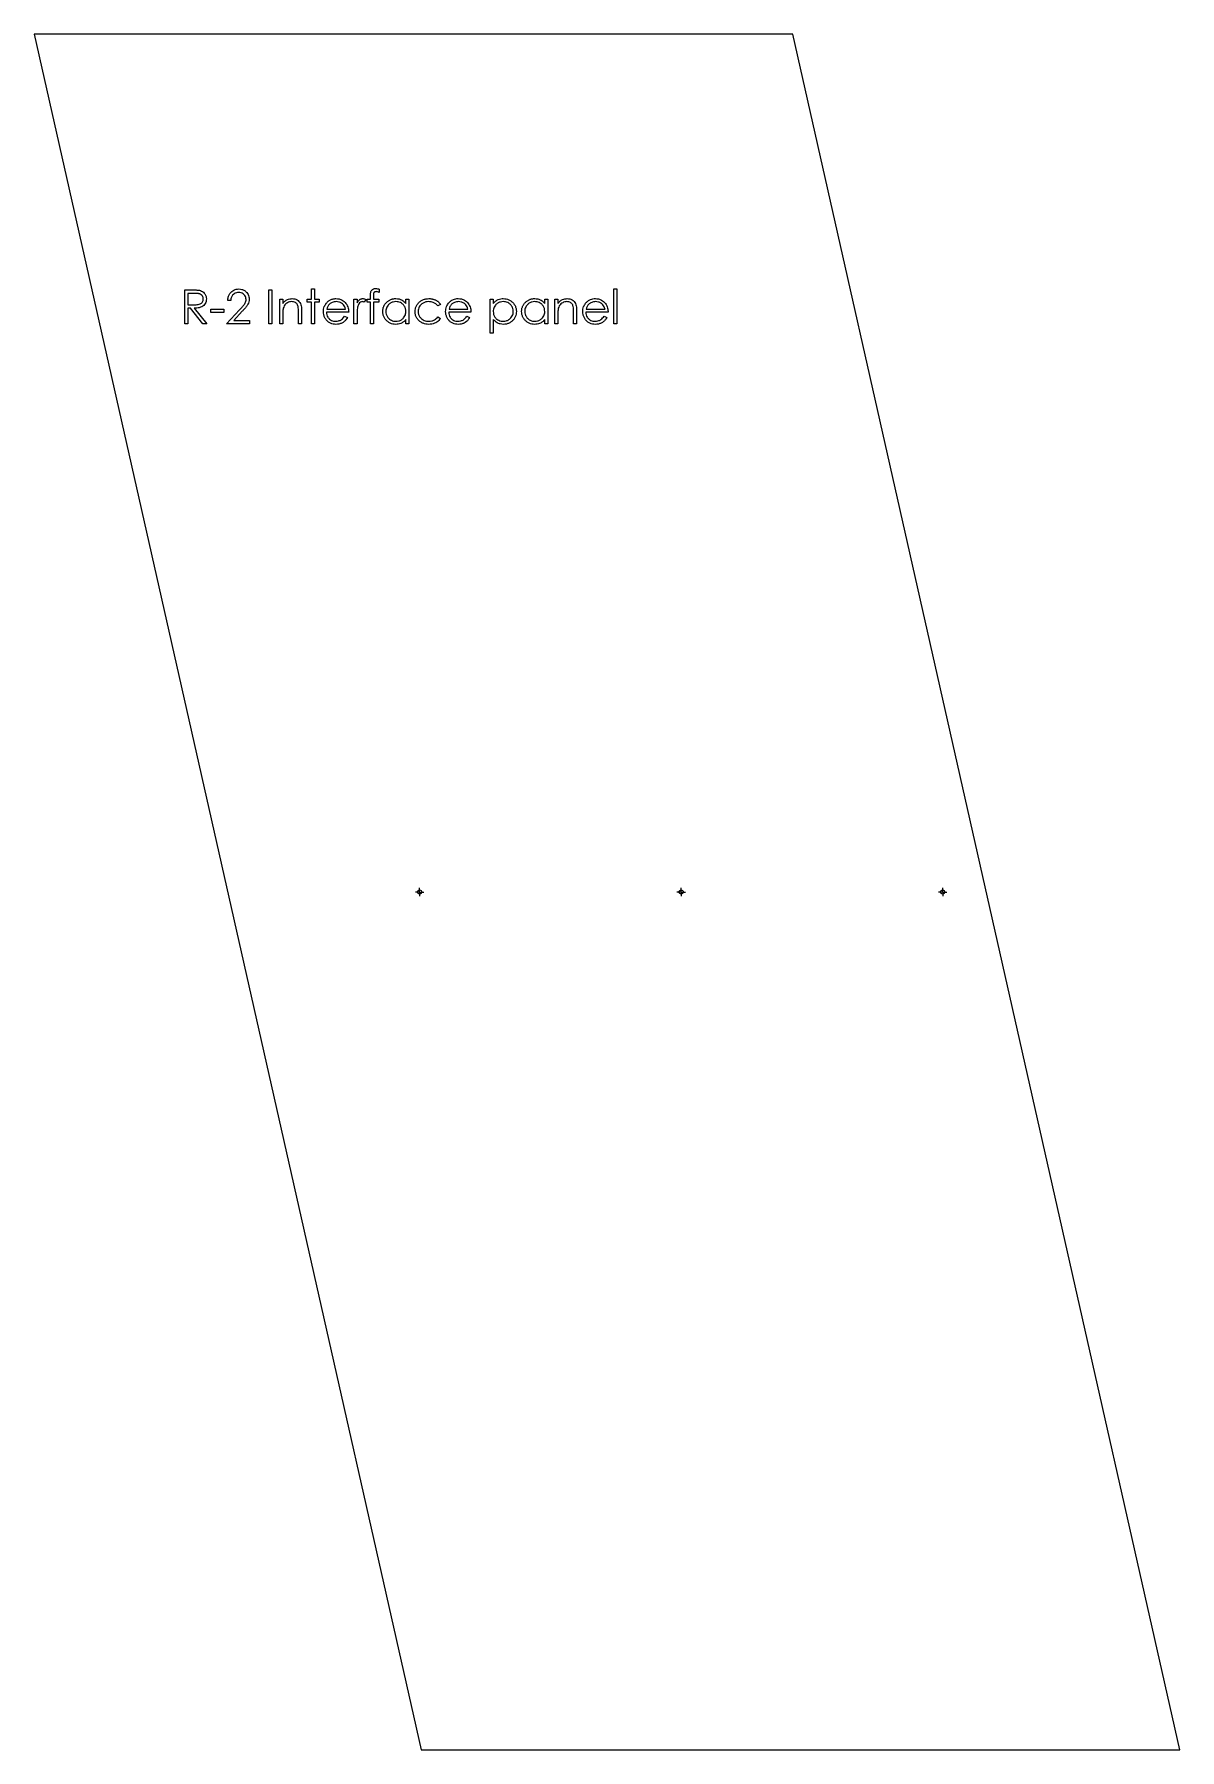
# Model space of a CAD drawing. Header units: inches. Extents: x -21 to 31.6, y -34.9 to 43.8.
import ezdxf

# ---------------------------------------------------------------- set-up
doc = ezdxf.new("R2010")
doc.units = ezdxf.units.IN
doc.header["$MEASUREMENT"] = 0

# ---------------------------------------------------------------- blocks, each defined once
blk = doc.blocks.new('SW_CENTERMARKSYMBOL_0')
at = {"color": 0, "linetype": 'Continuous', "lineweight": 0}
for p, q in [((-0.098, 0), (-0.192, 0)), ((0, 0), (-0.098, 0)), ((0, 0.098), (0, 0.192)), ((0, 0), (0, 0.098)), ((0, 0), (0, -0.098)), ((0, 0), (0.098, 0)), ((0.098, 0), (0.192, 0)), ((0, -0.098), (0, -0.192))]:
    blk.add_line(p, q, dxfattribs=at)
blk = doc.blocks.new('SW_CENTERMARKSYMBOL_1')
at = {"color": 0, "linetype": 'Continuous', "lineweight": 0}
for p, q in [((-0.098, 0), (-0.192, 0)), ((0, 0), (-0.098, 0)), ((0, 0.098), (0, 0.192)), ((0, 0), (0, 0.098)), ((0, 0), (0, -0.098)), ((0, 0), (0.098, 0)), ((0.098, 0), (0.192, 0)), ((0, -0.098), (0, -0.192))]:
    blk.add_line(p, q, dxfattribs=at)
blk = doc.blocks.new('SW_CENTERMARKSYMBOL_2')
at = {"color": 0, "linetype": 'Continuous', "lineweight": 0}
for p, q in [((-0.098, 0), (-0.192, 0)), ((0, 0), (-0.098, 0)), ((0, 0.098), (0, 0.192)), ((0, 0), (0, 0.098)), ((0, 0), (0, -0.098)), ((0, 0), (0.098, 0)), ((0.098, 0), (0.192, 0)), ((0, -0.098), (0, -0.192))]:
    blk.add_line(p, q, dxfattribs=at)

msp = doc.modelspace()

# ---------------------------------------------------------------- linework, layer by layer
at = {"color": 7, "linetype": 'Continuous', "lineweight": 15}
for p, q in [((-20.981, 43.781), (-3.241, -34.939)), ((13.823, 43.781), (-20.981, 43.781)), ((31.563, -34.939), (13.823, 43.781)), ((-14.071, 32.054), (-13.758, 32.054)), ((-14.071, 30.491), (-14.071, 32.054)), ((-13.931, 31.893), (-13.931, 31.373)), ((-13.638, 31.893), (-13.931, 31.893)), ((-11.968, 31.573), (-12.108, 31.573)), ((-10.225, 32.054), (-10.085, 32.054)), ((-10.225, 30.491), (-10.225, 32.054)), ((-10.085, 32.054), (-10.085, 30.491)), ((-9.724, 31.633), (-9.584, 31.633)), ((-9.724, 30.491), (-9.724, 31.633)), ((-9.584, 31.633), (-9.584, 31.427)), ((-8.462, 31.493), (-8.462, 31.633)), ((-8.462, 31.633), (-8.262, 31.633)), ((-8.262, 31.493), (-8.462, 31.493)), ((-8.262, 32.094), (-8.121, 32.094)), ((-8.262, 31.633), (-8.262, 32.094)), ((-8.262, 30.491), (-8.262, 31.493)), ((-8.121, 32.094), (-8.121, 31.633)), ((-8.121, 31.633), (-7.921, 31.633)), ((-8.121, 31.493), (-8.121, 30.491)), ((-7.921, 31.493), (-8.121, 31.493)), ((-7.921, 31.633), (-7.921, 31.493)), ((-6.318, 31.633), (-6.178, 31.633)), ((-6.318, 30.491), (-6.318, 31.633)), ((-6.178, 31.633), (-6.178, 31.465)), ((-5.778, 31.614), (-5.855, 31.492)), ((-5.718, 31.633), (-5.557, 31.633)), ((-5.718, 31.493), (-5.718, 31.633)), ((-5.557, 31.493), (-5.718, 31.493)), ((-5.557, 31.633), (-5.557, 31.815)), ((-5.557, 30.491), (-5.557, 31.493)), ((-5.416, 31.493), (-5.417, 30.491)), ((-5.416, 31.791), (-5.416, 31.633)), ((-5.416, 31.633), (-5.177, 31.633)), ((-5.177, 31.493), (-5.416, 31.493)), ((-5.177, 31.633), (-5.177, 31.493)), ((-5.157, 32.084), (-5.157, 31.939)), ((-3.935, 31.633), (-3.794, 31.633)), ((-3.935, 31.422), (-3.935, 31.633)), ((-3.794, 31.633), (-3.794, 30.491)), ((-0.068, 31.633), (0.072, 31.633)), ((-0.068, 30.071), (-0.068, 31.633)), ((0.072, 31.633), (0.072, 31.422)), ((2.436, 31.633), (2.576, 31.633)), ((2.436, 31.422), (2.436, 31.633)), ((2.576, 31.633), (2.576, 30.491)), ((2.896, 31.633), (3.036, 31.633)), ((2.896, 30.491), (2.896, 31.633)), ((3.036, 31.633), (3.036, 31.427)), ((5.601, 32.094), (5.741, 32.094)), ((5.601, 30.491), (5.601, 32.094)), ((5.741, 32.094), (5.741, 30.491)), ((-13.931, 31.373), (-13.645, 31.37)), ((-13.931, 31.212), (-13.931, 30.491)), ((-13.817, 31.212), (-13.931, 31.212)), ((-13.243, 30.491), (-13.817, 31.212)), ((-13.643, 31.212), (-13.069, 30.491)), ((-12.889, 31.172), (-12.288, 31.172)), ((-12.889, 31.012), (-12.889, 31.172)), ((-12.288, 31.012), (-12.889, 31.012)), ((-12.288, 31.172), (-12.288, 31.012)), ((-12.168, 30.491), (-11.562, 31.138)), ((-11.442, 31.069), (-11.833, 30.651)), ((-9.584, 30.904), (-9.584, 30.491)), ((-8.863, 30.491), (-8.863, 31.028)), ((-8.722, 31.074), (-8.722, 30.491)), ((-6.559, 31.032), (-7.581, 31.032)), ((-7.566, 31.172), (-6.699, 31.172)), ((-6.744, 30.852), (-6.619, 30.786)), ((-6.178, 30.875), (-6.178, 30.491)), ((-2.352, 31.385), (-2.47, 31.313)), ((-2.47, 30.812), (-2.352, 30.735)), ((-0.95, 31.032), (-1.972, 31.032)), ((-1.957, 31.172), (-1.09, 31.172)), ((-1.135, 30.852), (-1.01, 30.786)), ((3.036, 30.904), (3.036, 30.491)), ((3.758, 30.491), (3.758, 31.028)), ((3.898, 31.074), (3.898, 30.491)), ((5.34, 31.032), (4.319, 31.032)), ((4.333, 31.172), (5.2, 31.172)), ((5.155, 30.852), (5.28, 30.786)), ((-13.931, 30.491), (-14.071, 30.491)), ((-13.069, 30.491), (-13.243, 30.491)), ((-11.106, 30.491), (-12.168, 30.491)), ((-11.833, 30.651), (-11.106, 30.651)), ((-11.106, 30.651), (-11.106, 30.491)), ((-10.085, 30.491), (-10.225, 30.491)), ((-9.584, 30.491), (-9.724, 30.491)), ((-8.722, 30.491), (-8.863, 30.491)), ((-8.121, 30.491), (-8.262, 30.491)), ((-6.178, 30.491), (-6.318, 30.491)), ((-5.417, 30.491), (-5.557, 30.491)), ((-3.935, 30.491), (-3.935, 30.689)), ((-3.794, 30.491), (-3.935, 30.491)), ((0.072, 30.071), (-0.068, 30.071)), ((0.072, 30.698), (0.072, 30.071)), ((2.436, 30.491), (2.436, 30.689)), ((2.576, 30.491), (2.436, 30.491)), ((3.036, 30.491), (2.896, 30.491)), ((3.898, 30.491), (3.758, 30.491)), ((5.741, 30.491), (5.601, 30.491)), ((-3.241, -34.939), (31.563, -34.939))]:
    msp.add_line(p, q, dxfattribs=at)
for centre in [(-3.307, 4.421), (8.693, 4.421), (20.693, 4.421)]:
    msp.add_circle(centre, 0.094, dxfattribs=at)
for points, knots in [([(-13.758, 32.054), (-13.692, 32.054), (-13.573, 32.054), (-13.456, 32.039), (-13.404, 32.032)], [0, 0, 0, 0, 0.560242, 1, 1, 1, 1]), ([(-13.645, 31.37), (-13.614, 31.371), (-13.551, 31.372), (-13.459, 31.381), (-13.376, 31.405), (-13.31, 31.447), (-13.265, 31.502), (-13.235, 31.566), (-13.231, 31.613), (-13.23, 31.636)], [0, 0, 0, 0, 0.166936, 0.333801, 0.50024, 0.625178, 0.750151, 0.875063, 1, 1, 1, 1]), ([(-13.089, 31.636), (-13.091, 31.599), (-13.096, 31.525), (-13.139, 31.42), (-13.208, 31.333), (-13.303, 31.269), (-13.412, 31.232), (-13.527, 31.215), (-13.605, 31.213), (-13.643, 31.212)], [0, 0, 0, 0, 0.139993, 0.279916, 0.419769, 0.559704, 0.706303, 0.853122, 1, 1, 1, 1]), ([(-13.23, 31.636), (-13.23, 31.649), (-13.231, 31.674), (-13.24, 31.71), (-13.255, 31.744), (-13.274, 31.777), (-13.298, 31.806), (-13.327, 31.831), (-13.358, 31.852), (-13.388, 31.865), (-13.414, 31.873), (-13.437, 31.879), (-13.463, 31.883), (-13.492, 31.887), (-13.524, 31.89), (-13.56, 31.892), (-13.598, 31.893), (-13.624, 31.893), (-13.638, 31.893)], [0.0000026, 0.0000026, 0.0000026, 0.0000026, 0.0688143, 0.1363648, 0.2040194, 0.2730637, 0.3429133, 0.4109654, 0.4791688, 0.549308, 0.5876516, 0.6306467, 0.6788788, 0.7319343, 0.7911114, 0.8552832, 0.9250859, 0.9999969, 0.9999969, 0.9999969, 0.9999969]), ([(-13.404, 32.032), (-13.371, 32.023), (-13.305, 32.003), (-13.22, 31.945), (-13.147, 31.863), (-13.097, 31.757), (-13.092, 31.676), (-13.089, 31.636)], [0, 0, 0, 0, 0.1868211, 0.3735308, 0.5602897, 0.7800194, 1, 1, 1, 1]), ([(-12.108, 31.573), (-12.103, 31.623), (-12.095, 31.724), (-12.032, 31.865), (-11.939, 31.973), (-11.831, 32.046), (-11.717, 32.087), (-11.638, 32.092), (-11.598, 32.094)], [0, 0, 0, 0, 0.186742, 0.373273, 0.559824, 0.706545, 0.85323, 1, 1, 1, 1]), ([(-11.605, 31.933), (-11.641, 31.931), (-11.712, 31.926), (-11.81, 31.881), (-11.894, 31.805), (-11.951, 31.697), (-11.962, 31.614), (-11.968, 31.573)], [0, 0, 0, 0, 0.186793, 0.373348, 0.559982, 0.779743, 1, 1, 1, 1]), ([(-11.266, 31.617), (-11.269, 31.649), (-11.274, 31.713), (-11.323, 31.799), (-11.395, 31.872), (-11.492, 31.925), (-11.567, 31.931), (-11.605, 31.933)], [0, 0, 0, 0, 0.186696, 0.373295, 0.560145, 0.779931, 1, 1, 1, 1]), ([(-11.598, 32.094), (-11.552, 32.091), (-11.46, 32.085), (-11.331, 32.028), (-11.236, 31.94), (-11.171, 31.841), (-11.133, 31.738), (-11.128, 31.665), (-11.126, 31.629)], [0, 0, 0, 0, 0.186737, 0.373121, 0.559616, 0.706439, 0.853176, 1, 1, 1, 1]), ([(-11.562, 31.138), (-11.525, 31.177), (-11.451, 31.255), (-11.362, 31.359), (-11.302, 31.452), (-11.272, 31.532), (-11.268, 31.588), (-11.266, 31.617)], [0, 0, 0, 0, 0.280157, 0.560229, 0.706868, 0.853462, 1, 1, 1, 1]), ([(-11.126, 31.629), (-11.129, 31.588), (-11.135, 31.506), (-11.181, 31.39), (-11.255, 31.282), (-11.343, 31.175), (-11.409, 31.104), (-11.442, 31.069)], [0, 0, 0, 0, 0.186477, 0.37296, 0.559658, 0.779814, 1, 1, 1, 1]), ([(-9.584, 31.427), (-9.553, 31.464), (-9.492, 31.537), (-9.378, 31.608), (-9.261, 31.647), (-9.187, 31.651), (-9.149, 31.653)], [0, 0, 0, 0, 0.2801021, 0.5597759, 0.7798667, 1, 1, 1, 1]), ([(-9.174, 31.513), (-9.207, 31.511), (-9.272, 31.506), (-9.365, 31.468), (-9.449, 31.405), (-9.523, 31.321), (-9.549, 31.247), (-9.562, 31.21)], [0, 0, 0, 0, 0.1867065, 0.373404, 0.560215, 0.7801269, 1, 1, 1, 1]), ([(-8.879, 31.288), (-8.886, 31.312), (-8.9, 31.361), (-8.941, 31.426), (-9.004, 31.478), (-9.084, 31.508), (-9.144, 31.511), (-9.174, 31.513)], [0, 0, 0, 0, 0.186823, 0.37354, 0.560086, 0.779896, 1, 1, 1, 1]), ([(-9.149, 31.653), (-9.111, 31.651), (-9.034, 31.646), (-8.927, 31.6), (-8.836, 31.527), (-8.77, 31.429), (-8.737, 31.314), (-8.725, 31.195), (-8.723, 31.114), (-8.722, 31.074)], [0, 0, 0, 0, 0.140015, 0.279924, 0.419846, 0.559712, 0.706244, 0.853095, 1, 1, 1, 1]), ([(-7.589, 31.44), (-7.575, 31.457), (-7.547, 31.49), (-7.5, 31.534), (-7.449, 31.571), (-7.395, 31.601), (-7.337, 31.624), (-7.275, 31.641), (-7.21, 31.651), (-7.166, 31.652), (-7.143, 31.653)], [0, 0, 0, 0, 0.1288353, 0.2535893, 0.3746433, 0.49534, 0.6163248, 0.7397593, 0.8668423, 0.9999978, 0.9999978, 0.9999978, 0.9999978]), ([(-7.136, 31.513), (-7.166, 31.511), (-7.225, 31.509), (-7.306, 31.484), (-7.375, 31.45), (-7.412, 31.42), (-7.43, 31.406)], [0, 0, 0, 0, 0.279962, 0.559812, 0.779883, 1, 1, 1, 1]), ([(-7.143, 31.653), (-7.093, 31.65), (-6.994, 31.644), (-6.863, 31.593), (-6.759, 31.518), (-6.708, 31.458), (-6.683, 31.428)], [0, 0, 0, 0, 0.279986, 0.559733, 0.779837, 1, 1, 1, 1]), ([(-6.699, 31.172), (-6.71, 31.208), (-6.731, 31.28), (-6.793, 31.376), (-6.887, 31.45), (-7.003, 31.503), (-7.092, 31.509), (-7.136, 31.513)], [0, 0, 0, 0, 0.186904, 0.373476, 0.560059, 0.780031, 1, 1, 1, 1]), ([(-6.178, 31.465), (-6.168, 31.481), (-6.148, 31.511), (-6.115, 31.55), (-6.081, 31.583), (-6.047, 31.609), (-6.011, 31.629), (-5.975, 31.643), (-5.937, 31.651), (-5.912, 31.652), (-5.9, 31.653)], [0.0000066, 0.0000066, 0.0000066, 0.0000066, 0.1600594, 0.3061124, 0.4383665, 0.5605415, 0.6753172, 0.7861136, 0.8928418, 1, 1, 1, 1]), ([(-5.926, 31.513), (-5.959, 31.506), (-6.026, 31.491), (-6.091, 31.419), (-6.131, 31.343), (-6.146, 31.292), (-6.153, 31.267)], [0, 0, 0, 0, 0.277919, 0.557928, 0.778863, 1, 1, 1, 1]), ([(-5.855, 31.492), (-5.867, 31.498), (-5.89, 31.509), (-5.915, 31.512), (-5.926, 31.513)], [0, 0, 0, 0, 0.560398, 1, 1, 1, 1]), ([(-5.9, 31.653), (-5.875, 31.65), (-5.832, 31.645), (-5.794, 31.623), (-5.778, 31.614)], [0, 0, 0, 0, 0.559255, 1, 1, 1, 1]), ([(-5.557, 31.815), (-5.557, 31.843), (-5.556, 31.897), (-5.546, 31.978), (-5.503, 32.055), (-5.423, 32.106), (-5.36, 32.111), (-5.328, 32.114)], [0, 0, 0, 0, 0.187489, 0.374737, 0.560714, 0.779933, 1, 1, 1, 1]), ([(-5.299, 31.974), (-5.32, 31.972), (-5.353, 31.969), (-5.389, 31.945), (-5.416, 31.911), (-5.415, 31.855), (-5.416, 31.812), (-5.416, 31.791)], [0, 0, 0, 0, 0.249306, 0.374519, 0.498866, 0.74898, 1, 1, 1, 1]), ([(-5.328, 32.114), (-5.295, 32.111), (-5.237, 32.107), (-5.181, 32.091), (-5.157, 32.084)], [0, 0, 0, 0, 0.559726, 1, 1, 1, 1]), ([(-5.157, 31.939), (-5.182, 31.949), (-5.228, 31.967), (-5.277, 31.972), (-5.299, 31.974)], [0, 0, 0, 0, 0.560243, 1, 1, 1, 1]), ([(-4.996, 31.065), (-4.996, 31.085), (-4.995, 31.124), (-4.986, 31.182), (-4.973, 31.238), (-4.953, 31.291), (-4.928, 31.342), (-4.898, 31.391), (-4.862, 31.438), (-4.821, 31.481), (-4.776, 31.521), (-4.729, 31.556), (-4.679, 31.587), (-4.627, 31.611), (-4.572, 31.63), (-4.516, 31.643), (-4.457, 31.651), (-4.417, 31.652), (-4.397, 31.653)], [0.000001, 0.000001, 0.000001, 0.000001, 0.0637745, 0.1260788, 0.1869041, 0.2475739, 0.3080034, 0.3691319, 0.4320332, 0.4967908, 0.5616108, 0.6249139, 0.6867263, 0.7480788, 0.8095823, 0.8716307, 0.9348858, 1, 1, 1, 1]), ([(-4.395, 31.513), (-4.439, 31.509), (-4.528, 31.503), (-4.652, 31.446), (-4.747, 31.364), (-4.81, 31.267), (-4.849, 31.169), (-4.854, 31.099), (-4.856, 31.064)], [0, 0, 0, 0, 0.186618, 0.373211, 0.559715, 0.706516, 0.853293, 1, 1, 1, 1]), ([(-4.397, 31.653), (-4.346, 31.65), (-4.246, 31.644), (-4.114, 31.592), (-4.009, 31.515), (-3.959, 31.453), (-3.935, 31.422)], [0, 0, 0, 0, 0.27998, 0.559751, 0.779811, 1, 1, 1, 1]), ([(-3.935, 31.06), (-3.938, 31.105), (-3.944, 31.194), (-4.004, 31.318), (-4.09, 31.41), (-4.188, 31.473), (-4.289, 31.507), (-4.36, 31.511), (-4.395, 31.513)], [0, 0, 0, 0, 0.186659, 0.37309, 0.559691, 0.70642, 0.853158, 1, 1, 1, 1]), ([(-3.514, 31.053), (-3.511, 31.098), (-3.506, 31.19), (-3.456, 31.319), (-3.382, 31.435), (-3.28, 31.531), (-3.156, 31.602), (-3.018, 31.646), (-2.923, 31.651), (-2.875, 31.653)], [0, 0, 0, 0, 0.139978, 0.279961, 0.419943, 0.559901, 0.706572, 0.853257, 1, 1, 1, 1]), ([(-2.885, 31.513), (-2.931, 31.51), (-3.023, 31.505), (-3.153, 31.452), (-3.254, 31.371), (-3.325, 31.276), (-3.367, 31.174), (-3.371, 31.101), (-3.374, 31.065)], [0, 0, 0, 0, 0.186752, 0.373266, 0.55983, 0.706579, 0.853234, 1, 1, 1, 1]), ([(-2.47, 31.313), (-2.499, 31.346), (-2.558, 31.414), (-2.668, 31.476), (-2.78, 31.508), (-2.85, 31.511), (-2.885, 31.513)], [0, 0, 0, 0, 0.279909, 0.559611, 0.779775, 1, 1, 1, 1]), ([(-2.875, 31.653), (-2.856, 31.653), (-2.819, 31.652), (-2.764, 31.645), (-2.709, 31.634), (-2.656, 31.619), (-2.606, 31.6), (-2.559, 31.579), (-2.516, 31.555), (-2.477, 31.528), (-2.441, 31.498), (-2.408, 31.464), (-2.378, 31.427), (-2.361, 31.399), (-2.352, 31.385)], [0, 0, 0, 0, 0.0912688, 0.1820814, 0.2719097, 0.3620495, 0.4500663, 0.5339765, 0.6136025, 0.6901976, 0.7654129, 0.8414366, 0.9197327, 1, 1, 1, 1]), ([(-1.98, 31.44), (-1.948, 31.476), (-1.885, 31.548), (-1.766, 31.614), (-1.647, 31.648), (-1.572, 31.651), (-1.534, 31.653)], [0, 0, 0, 0, 0.2799341, 0.5596436, 0.7797669, 1, 1, 1, 1]), ([(-1.527, 31.513), (-1.557, 31.511), (-1.617, 31.509), (-1.697, 31.484), (-1.766, 31.45), (-1.803, 31.42), (-1.821, 31.406)], [0, 0, 0, 0, 0.279967, 0.559808, 0.779884, 1, 1, 1, 1]), ([(-1.534, 31.653), (-1.484, 31.65), (-1.385, 31.644), (-1.254, 31.593), (-1.15, 31.518), (-1.099, 31.458), (-1.074, 31.428)], [0, 0, 0, 0, 0.279982, 0.559729, 0.779837, 1, 1, 1, 1]), ([(-1.09, 31.172), (-1.101, 31.208), (-1.122, 31.28), (-1.184, 31.376), (-1.278, 31.45), (-1.394, 31.503), (-1.483, 31.509), (-1.527, 31.513)], [0, 0, 0, 0, 0.1869033, 0.3734779, 0.5600578, 0.7800307, 1, 1, 1, 1]), ([(0.072, 31.422), (0.104, 31.461), (0.168, 31.538), (0.29, 31.61), (0.415, 31.648), (0.494, 31.651), (0.533, 31.653)], [0, 0, 0, 0, 0.280014, 0.559587, 0.779764, 1, 1, 1, 1]), ([(0.532, 31.513), (0.487, 31.51), (0.397, 31.504), (0.273, 31.446), (0.178, 31.363), (0.113, 31.266), (0.078, 31.165), (0.074, 31.095), (0.072, 31.06)], [0, 0, 0, 0, 0.186652, 0.373142, 0.559731, 0.706468, 0.853168, 1, 1, 1, 1]), ([(0.993, 31.064), (0.989, 31.108), (0.981, 31.197), (0.919, 31.318), (0.835, 31.411), (0.737, 31.471), (0.637, 31.507), (0.567, 31.511), (0.532, 31.513)], [0, 0, 0, 0, 0.186487, 0.373079, 0.559587, 0.706358, 0.85317, 1, 1, 1, 1]), ([(0.533, 31.653), (0.577, 31.651), (0.664, 31.646), (0.789, 31.604), (0.901, 31.535), (0.999, 31.444), (1.076, 31.332), (1.125, 31.202), (1.131, 31.111), (1.133, 31.065)], [0, 0, 0, 0, 0.140065, 0.280058, 0.420047, 0.560107, 0.706753, 0.853337, 1, 1, 1, 1]), ([(1.374, 31.065), (1.374, 31.085), (1.375, 31.124), (1.384, 31.182), (1.398, 31.238), (1.417, 31.291), (1.442, 31.342), (1.472, 31.391), (1.508, 31.438), (1.549, 31.481), (1.594, 31.521), (1.642, 31.556), (1.691, 31.587), (1.744, 31.611), (1.798, 31.63), (1.854, 31.643), (1.913, 31.651), (1.953, 31.652), (1.974, 31.653)], [0.000001, 0.000001, 0.000001, 0.000001, 0.0637745, 0.1260788, 0.1869041, 0.2475739, 0.3080034, 0.3691319, 0.4320332, 0.4967908, 0.5616108, 0.6249139, 0.6867263, 0.7480788, 0.8095823, 0.8716307, 0.9348858, 1, 1, 1, 1]), ([(1.975, 31.513), (1.931, 31.509), (1.842, 31.503), (1.718, 31.446), (1.624, 31.364), (1.56, 31.267), (1.521, 31.169), (1.516, 31.099), (1.514, 31.064)], [0, 0, 0, 0, 0.186618, 0.373211, 0.559715, 0.706516, 0.853293, 1, 1, 1, 1]), ([(1.974, 31.653), (2.024, 31.65), (2.124, 31.644), (2.257, 31.592), (2.361, 31.515), (2.411, 31.453), (2.436, 31.422)], [0, 0, 0, 0, 0.27998, 0.559751, 0.779811, 1, 1, 1, 1]), ([(2.436, 31.06), (2.432, 31.105), (2.426, 31.194), (2.366, 31.318), (2.28, 31.41), (2.182, 31.473), (2.081, 31.507), (2.011, 31.511), (1.975, 31.513)], [0, 0, 0, 0, 0.186659, 0.37309, 0.559691, 0.70642, 0.853158, 1, 1, 1, 1]), ([(3.036, 31.427), (3.067, 31.464), (3.128, 31.537), (3.242, 31.608), (3.359, 31.647), (3.434, 31.651), (3.471, 31.653)], [0, 0, 0, 0, 0.280104, 0.559783, 0.77987, 1, 1, 1, 1]), ([(3.447, 31.513), (3.414, 31.511), (3.348, 31.506), (3.255, 31.468), (3.171, 31.405), (3.097, 31.321), (3.071, 31.247), (3.058, 31.21)], [0, 0, 0, 0, 0.186698, 0.373404, 0.560216, 0.780128, 1, 1, 1, 1]), ([(3.741, 31.288), (3.734, 31.312), (3.721, 31.361), (3.679, 31.426), (3.617, 31.478), (3.536, 31.508), (3.476, 31.511), (3.447, 31.513)], [0, 0, 0, 0, 0.186824, 0.373541, 0.560087, 0.779891, 1, 1, 1, 1]), ([(3.471, 31.653), (3.509, 31.651), (3.586, 31.646), (3.693, 31.6), (3.784, 31.527), (3.85, 31.429), (3.883, 31.314), (3.896, 31.195), (3.897, 31.114), (3.898, 31.074)], [0, 0, 0, 0, 0.1400168, 0.279928, 0.4198475, 0.5597151, 0.7062451, 0.8530955, 1, 1, 1, 1]), ([(4.31, 31.44), (4.342, 31.476), (4.405, 31.548), (4.524, 31.614), (4.643, 31.648), (4.718, 31.651), (4.756, 31.653)], [0, 0, 0, 0, 0.2799341, 0.5596436, 0.7797669, 1, 1, 1, 1]), ([(4.763, 31.513), (4.733, 31.511), (4.674, 31.509), (4.593, 31.484), (4.524, 31.45), (4.487, 31.42), (4.469, 31.406)], [0, 0, 0, 0, 0.279967, 0.559808, 0.779884, 1, 1, 1, 1]), ([(4.756, 31.653), (4.806, 31.65), (4.905, 31.644), (5.036, 31.593), (5.14, 31.518), (5.191, 31.458), (5.216, 31.428)], [0, 0, 0, 0, 0.279982, 0.559729, 0.779837, 1, 1, 1, 1]), ([(5.2, 31.172), (5.189, 31.208), (5.168, 31.28), (5.106, 31.376), (5.012, 31.45), (4.896, 31.503), (4.807, 31.509), (4.763, 31.513)], [0, 0, 0, 0, 0.186904, 0.373479, 0.560058, 0.780031, 1, 1, 1, 1]), ([(-9.562, 31.21), (-9.567, 31.182), (-9.577, 31.126), (-9.582, 31.023), (-9.583, 30.949), (-9.584, 30.904)], [0, 0, 0, 0, 0.279874, 0.559923, 1, 1, 1, 1]), ([(-8.863, 31.028), (-8.862, 31.077), (-8.862, 31.164), (-8.874, 31.25), (-8.879, 31.288)], [0, 0, 0, 0, 0.5602558, 1, 1, 1, 1]), ([(-7.721, 31.059), (-7.719, 31.097), (-7.715, 31.174), (-7.685, 31.277), (-7.642, 31.367), (-7.607, 31.416), (-7.589, 31.44)], [0, 0, 0, 0, 0.279971, 0.559866, 0.779915, 1, 1, 1, 1]), ([(-7.146, 30.471), (-7.189, 30.473), (-7.275, 30.477), (-7.399, 30.516), (-7.51, 30.584), (-7.598, 30.682), (-7.667, 30.796), (-7.713, 30.924), (-7.718, 31.014), (-7.721, 31.059)], [0, 0, 0, 0, 0.140085, 0.280056, 0.419973, 0.55995, 0.706628, 0.853298, 1, 1, 1, 1]), ([(-7.581, 31.032), (-7.577, 30.991), (-7.571, 30.909), (-7.519, 30.794), (-7.442, 30.708), (-7.353, 30.649), (-7.261, 30.617), (-7.196, 30.613), (-7.164, 30.611)], [0, 0, 0, 0, 0.186724, 0.37325, 0.559774, 0.706487, 0.853185, 1, 1, 1, 1]), ([(-7.43, 31.406), (-7.448, 31.388), (-7.484, 31.352), (-7.531, 31.272), (-7.553, 31.21), (-7.566, 31.172)], [0, 0, 0, 0, 0.279925, 0.559973, 1, 1, 1, 1]), ([(-7.164, 30.611), (-7.117, 30.615), (-7.022, 30.623), (-6.898, 30.677), (-6.807, 30.76), (-6.765, 30.821), (-6.744, 30.852)], [0, 0, 0, 0, 0.279901, 0.559698, 0.779538, 1, 1, 1, 1]), ([(-6.619, 30.786), (-6.639, 30.751), (-6.681, 30.682), (-6.766, 30.594), (-6.874, 30.524), (-7.003, 30.478), (-7.099, 30.473), (-7.146, 30.471)], [0, 0, 0, 0, 0.186832, 0.37346, 0.560131, 0.779936, 1, 1, 1, 1]), ([(-6.683, 31.428), (-6.661, 31.396), (-6.617, 31.33), (-6.581, 31.225), (-6.562, 31.125), (-6.56, 31.063), (-6.559, 31.032)], [0, 0, 0, 0, 0.279845, 0.559744, 0.779846, 1, 1, 1, 1]), ([(-6.153, 31.267), (-6.159, 31.231), (-6.172, 31.158), (-6.177, 31.027), (-6.178, 30.933), (-6.178, 30.875)], [0, 0, 0, 0, 0.279806, 0.559885, 1, 1, 1, 1]), ([(-4.401, 30.471), (-4.445, 30.474), (-4.532, 30.479), (-4.658, 30.521), (-4.769, 30.591), (-4.865, 30.684), (-4.941, 30.797), (-4.989, 30.928), (-4.994, 31.019), (-4.996, 31.065)], [0, 0, 0, 0, 0.140048, 0.280013, 0.420027, 0.560099, 0.706722, 0.853302, 1, 1, 1, 1]), ([(-4.856, 31.064), (-4.852, 31.019), (-4.844, 30.93), (-4.781, 30.809), (-4.698, 30.716), (-4.601, 30.655), (-4.501, 30.618), (-4.431, 30.614), (-4.396, 30.611)], [0, 0, 0, 0, 0.1865002, 0.3730909, 0.5596327, 0.7064476, 0.8532288, 1, 1, 1, 1]), ([(-4.396, 30.611), (-4.351, 30.615), (-4.262, 30.622), (-4.138, 30.678), (-4.041, 30.758), (-3.977, 30.854), (-3.94, 30.954), (-3.937, 31.024), (-3.935, 31.06)], [0, 0, 0, 0, 0.186629, 0.373255, 0.559685, 0.706426, 0.853186, 1, 1, 1, 1]), ([(-2.886, 30.471), (-2.931, 30.473), (-3.02, 30.477), (-3.15, 30.514), (-3.268, 30.578), (-3.37, 30.669), (-3.453, 30.781), (-3.505, 30.913), (-3.511, 31.006), (-3.514, 31.053)], [0, 0, 0, 0, 0.140091, 0.280123, 0.420121, 0.560173, 0.706806, 0.853358, 1, 1, 1, 1]), ([(-3.374, 31.065), (-3.369, 31.019), (-3.361, 30.926), (-3.294, 30.801), (-3.203, 30.708), (-3.099, 30.649), (-2.994, 30.617), (-2.921, 30.613), (-2.884, 30.611)], [0, 0, 0, 0, 0.186465, 0.372989, 0.559475, 0.706285, 0.853116, 1, 1, 1, 1]), ([(-2.352, 30.735), (-2.375, 30.704), (-2.421, 30.641), (-2.514, 30.569), (-2.623, 30.513), (-2.75, 30.477), (-2.841, 30.473), (-2.886, 30.471)], [0, 0, 0, 0, 0.186625, 0.373255, 0.559948, 0.77991, 1, 1, 1, 1]), ([(-2.884, 30.611), (-2.84, 30.614), (-2.75, 30.619), (-2.633, 30.666), (-2.539, 30.733), (-2.493, 30.785), (-2.47, 30.812)], [0, 0, 0, 0, 0.279951, 0.559717, 0.779836, 1, 1, 1, 1]), ([(-2.112, 31.059), (-2.11, 31.097), (-2.106, 31.174), (-2.076, 31.277), (-2.034, 31.367), (-1.998, 31.416), (-1.98, 31.44)], [0, 0, 0, 0, 0.279972, 0.559867, 0.779917, 1, 1, 1, 1]), ([(-1.537, 30.471), (-1.58, 30.473), (-1.666, 30.477), (-1.79, 30.516), (-1.901, 30.584), (-1.989, 30.682), (-2.058, 30.796), (-2.104, 30.924), (-2.109, 31.014), (-2.112, 31.059)], [0, 0, 0, 0, 0.140084, 0.280056, 0.419975, 0.55995, 0.706629, 0.853299, 1, 1, 1, 1]), ([(-1.972, 31.032), (-1.968, 30.991), (-1.962, 30.909), (-1.91, 30.794), (-1.833, 30.708), (-1.744, 30.649), (-1.652, 30.617), (-1.587, 30.613), (-1.555, 30.611)], [0, 0, 0, 0, 0.186725, 0.373252, 0.559776, 0.70649, 0.853188, 1, 1, 1, 1]), ([(-1.821, 31.406), (-1.839, 31.388), (-1.875, 31.352), (-1.922, 31.272), (-1.944, 31.21), (-1.957, 31.172)], [0, 0, 0, 0, 0.2799196, 0.5599684, 1, 1, 1, 1]), ([(-1.555, 30.611), (-1.508, 30.615), (-1.413, 30.623), (-1.289, 30.677), (-1.198, 30.76), (-1.156, 30.821), (-1.135, 30.852)], [0, 0, 0, 0, 0.279906, 0.559702, 0.779539, 1, 1, 1, 1]), ([(-1.01, 30.786), (-1.031, 30.751), (-1.072, 30.682), (-1.157, 30.594), (-1.265, 30.524), (-1.394, 30.478), (-1.49, 30.473), (-1.537, 30.471)], [0, 0, 0, 0, 0.186832, 0.373459, 0.560133, 0.779939, 1, 1, 1, 1]), ([(-1.074, 31.428), (-1.052, 31.396), (-1.008, 31.33), (-0.972, 31.225), (-0.953, 31.125), (-0.951, 31.063), (-0.95, 31.032)], [0, 0, 0, 0, 0.279845, 0.559743, 0.779846, 1, 1, 1, 1]), ([(0.072, 31.06), (0.075, 31.015), (0.081, 30.925), (0.141, 30.802), (0.228, 30.711), (0.328, 30.653), (0.429, 30.618), (0.499, 30.613), (0.534, 30.611)], [0, 0, 0, 0, 0.186628, 0.373067, 0.559511, 0.706347, 0.853178, 1, 1, 1, 1]), ([(0.534, 30.611), (0.579, 30.615), (0.668, 30.622), (0.79, 30.682), (0.884, 30.764), (0.946, 30.861), (0.986, 30.959), (0.991, 31.029), (0.993, 31.064)], [0, 0, 0, 0, 0.186576, 0.373121, 0.55961, 0.706422, 0.853221, 1, 1, 1, 1]), ([(1.133, 31.065), (1.131, 31.022), (1.126, 30.934), (1.083, 30.809), (1.013, 30.697), (0.919, 30.602), (0.806, 30.526), (0.675, 30.479), (0.583, 30.474), (0.537, 30.471)], [0, 0, 0, 0, 0.140052, 0.280014, 0.420006, 0.560077, 0.706722, 0.853309, 1, 1, 1, 1]), ([(1.969, 30.471), (1.925, 30.474), (1.838, 30.479), (1.713, 30.521), (1.601, 30.591), (1.505, 30.684), (1.429, 30.797), (1.382, 30.928), (1.376, 31.019), (1.374, 31.065)], [0, 0, 0, 0, 0.140048, 0.280013, 0.420027, 0.560099, 0.706722, 0.853302, 1, 1, 1, 1]), ([(1.514, 31.064), (1.518, 31.019), (1.526, 30.93), (1.589, 30.809), (1.672, 30.716), (1.77, 30.655), (1.869, 30.618), (1.939, 30.614), (1.974, 30.611)], [0, 0, 0, 0, 0.1865, 0.373089, 0.559633, 0.706448, 0.853229, 1, 1, 1, 1]), ([(1.974, 30.611), (2.019, 30.615), (2.108, 30.622), (2.232, 30.678), (2.33, 30.758), (2.393, 30.854), (2.43, 30.954), (2.434, 31.024), (2.436, 31.06)], [0, 0, 0, 0, 0.186629, 0.373255, 0.559685, 0.706426, 0.853186, 1, 1, 1, 1]), ([(3.058, 31.21), (3.053, 31.182), (3.043, 31.126), (3.038, 31.023), (3.037, 30.949), (3.036, 30.904)], [0, 0, 0, 0, 0.279874, 0.559923, 1, 1, 1, 1]), ([(3.758, 31.028), (3.758, 31.077), (3.758, 31.164), (3.746, 31.25), (3.741, 31.288)], [0, 0, 0, 0, 0.560255, 1, 1, 1, 1]), ([(4.178, 31.059), (4.18, 31.097), (4.184, 31.174), (4.214, 31.277), (4.257, 31.367), (4.292, 31.416), (4.31, 31.44)], [0, 0, 0, 0, 0.279972, 0.559867, 0.779917, 1, 1, 1, 1]), ([(4.753, 30.471), (4.71, 30.473), (4.624, 30.477), (4.5, 30.516), (4.389, 30.584), (4.301, 30.682), (4.232, 30.796), (4.186, 30.924), (4.181, 31.014), (4.178, 31.059)], [0, 0, 0, 0, 0.140084, 0.280056, 0.419975, 0.55995, 0.706629, 0.853299, 1, 1, 1, 1]), ([(4.319, 31.032), (4.322, 30.991), (4.329, 30.909), (4.38, 30.794), (4.457, 30.708), (4.546, 30.649), (4.638, 30.617), (4.703, 30.613), (4.735, 30.611)], [0, 0, 0, 0, 0.186725, 0.373252, 0.559776, 0.70649, 0.853188, 1, 1, 1, 1]), ([(4.469, 31.406), (4.451, 31.388), (4.415, 31.352), (4.368, 31.272), (4.346, 31.21), (4.333, 31.172)], [0, 0, 0, 0, 0.2799196, 0.5599684, 1, 1, 1, 1]), ([(4.735, 30.611), (4.782, 30.615), (4.877, 30.623), (5.001, 30.677), (5.092, 30.76), (5.134, 30.821), (5.155, 30.852)], [0, 0, 0, 0, 0.279906, 0.559702, 0.779539, 1, 1, 1, 1]), ([(5.28, 30.786), (5.26, 30.751), (5.219, 30.682), (5.133, 30.594), (5.025, 30.524), (4.896, 30.478), (4.8, 30.473), (4.753, 30.471)], [0, 0, 0, 0, 0.186832, 0.373459, 0.560133, 0.779939, 1, 1, 1, 1]), ([(5.216, 31.428), (5.238, 31.396), (5.282, 31.33), (5.318, 31.225), (5.337, 31.125), (5.339, 31.063), (5.34, 31.032)], [0, 0, 0, 0, 0.279845, 0.559743, 0.779846, 1, 1, 1, 1]), ([(-3.935, 30.689), (-3.969, 30.652), (-4.037, 30.579), (-4.16, 30.512), (-4.284, 30.477), (-4.362, 30.473), (-4.401, 30.471)], [0, 0, 0, 0, 0.279994, 0.559724, 0.779868, 1, 1, 1, 1]), ([(0.537, 30.471), (0.487, 30.474), (0.387, 30.481), (0.257, 30.536), (0.151, 30.61), (0.098, 30.669), (0.072, 30.698)], [0, 0, 0, 0, 0.279892, 0.55961, 0.779759, 1, 1, 1, 1]), ([(2.436, 30.689), (2.402, 30.652), (2.334, 30.579), (2.21, 30.512), (2.086, 30.477), (2.008, 30.473), (1.969, 30.471)], [0, 0, 0, 0, 0.279994, 0.559724, 0.779868, 1, 1, 1, 1])]:
    msp.add_open_spline(points, degree=3, knots=knots, dxfattribs=at)

# ---------------------------------------------------------------- block references
at = {"color": 7, "linetype": 'Continuous', "lineweight": 0}
for name, p in [('SW_CENTERMARKSYMBOL_2', (-3.307, 4.421)), ('SW_CENTERMARKSYMBOL_1', (8.693, 4.421)), ('SW_CENTERMARKSYMBOL_0', (20.693, 4.421))]:
    msp.add_blockref(name, p, dxfattribs=at)

doc.saveas('drawing.dxf')
